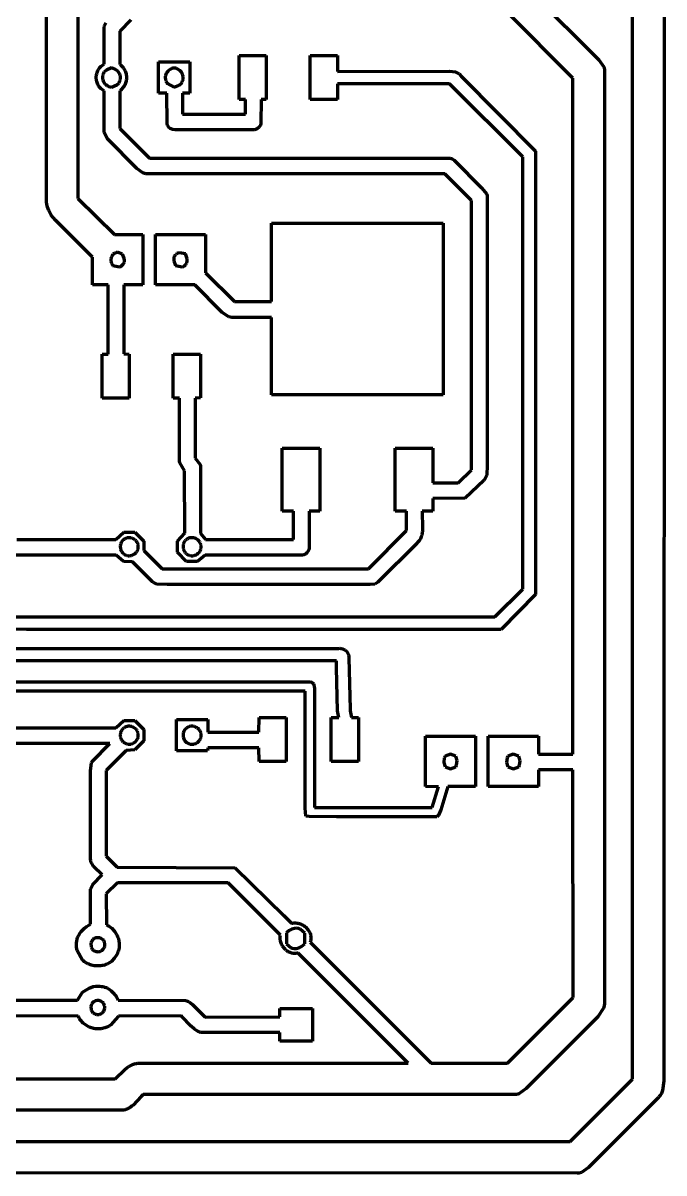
# Model space of a CAD drawing. Header units: millimetres. Extents: x 0.4 to 15.5, y 0.2 to 12.3.
# Drawn here: x 11.24 to 15.49, y 0.25 to 7.88 of the extents above; entities that cross this region are included whole.
import ezdxf

# ---------------------------------------------------------------- set-up
doc = ezdxf.new("R2010")
doc.units = ezdxf.units.MM
doc.layers.add('color#000000ff', color=7, linetype='CONTINUOUS', lineweight=100)

msp = doc.modelspace()

# ---------------------------------------------------------------- linework, layer by layer
at = {"layer": 'color#000000ff'}
for p, q in [((15.4932, 11.2084), (15.493, 0.8617)), ((15.2846, 0.8713), (15.2847, 11.1042)), ((11.396, 6.693), (11.3958, 9.4729)), ((11.6038, 9.4717), (11.6036, 6.7126)), ((14.568, 8.1227), (15.0604, 7.6305)), ((14.8889, 7.5103), (14.4484, 7.9512)), ((11.7794, 7.8542), (11.7807, 7.8589)), ((11.7807, 7.8589), (11.784, 7.8678)), ((11.784, 7.8678), (11.7883, 7.8763)), ((11.9545, 7.8957), (11.8817, 7.8223)), ((11.7775, 7.6024), (11.7777, 7.8342)), ((11.7776, 7.8394), (11.7779, 7.8445)), ((11.7777, 7.8342), (11.7776, 7.8394)), ((11.7779, 7.8445), (11.7785, 7.8494)), ((11.7785, 7.8494), (11.7794, 7.8542)), ((11.8817, 7.8223), (11.8819, 7.6014)), ((12.6736, 7.6597), (12.8541, 7.6597)), ((12.6737, 7.3681), (12.6736, 7.6597)), ((12.8541, 7.6597), (12.8541, 7.368)), ((13.1459, 7.6597), (13.3264, 7.6597)), ((13.1459, 7.3681), (13.1459, 7.6597)), ((13.3264, 7.6597), (13.3271, 7.5548)), ((15.0604, 7.6305), (15.0933, 7.5851)), ((11.7309, 7.5464), (11.7334, 7.5533)), ((11.7334, 7.5533), (11.7363, 7.56)), ((11.7363, 7.56), (11.7397, 7.5665)), ((11.7397, 7.5665), (11.7437, 7.5727)), ((11.7437, 7.5727), (11.7481, 7.5786)), ((11.7481, 7.5786), (11.753, 7.5842)), ((11.753, 7.5842), (11.7584, 7.5894)), ((11.7584, 7.5894), (11.7642, 7.5942)), ((11.7642, 7.5942), (11.7706, 7.5985)), ((11.7706, 7.5985), (11.7775, 7.6024)), ((11.7787, 7.5518), (11.7735, 7.5435)), ((11.794, 7.5638), (11.7787, 7.5518)), ((11.8266, 7.5773), (11.794, 7.5638)), ((11.8384, 7.5743), (11.8266, 7.5773)), ((11.8496, 7.5696), (11.8384, 7.5743)), ((11.8598, 7.5632), (11.8496, 7.5696)), ((11.8687, 7.5554), (11.8598, 7.5632)), ((11.8739, 7.5495), (11.8687, 7.5554)), ((11.8819, 7.6014), (11.8879, 7.5969)), ((11.8879, 7.5969), (11.8934, 7.5921)), ((11.8934, 7.5921), (11.8985, 7.587)), ((11.8985, 7.587), (11.9032, 7.5816)), ((11.9032, 7.5816), (11.9074, 7.5759)), ((11.9074, 7.5759), (11.9112, 7.57)), ((11.9112, 7.57), (11.9146, 7.5639)), ((11.9146, 7.5639), (11.9176, 7.5575)), ((11.9176, 7.5575), (11.9201, 7.5511)), ((11.9201, 7.5511), (11.9222, 7.5445)), ((12.1389, 7.4097), (12.1389, 7.618)), ((12.1389, 7.618), (12.3472, 7.618)), ((12.1995, 7.5547), (12.1945, 7.5485)), ((12.2052, 7.5603), (12.1995, 7.5547)), ((12.2116, 7.5653), (12.2052, 7.5603)), ((12.2186, 7.5696), (12.2116, 7.5653)), ((12.226, 7.573), (12.2186, 7.5696)), ((12.2339, 7.5756), (12.226, 7.573)), ((12.2422, 7.5772), (12.2339, 7.5756)), ((12.2504, 7.5757), (12.2422, 7.5772)), ((12.2584, 7.5733), (12.2504, 7.5757)), ((12.266, 7.57), (12.2584, 7.5733)), ((12.273, 7.5659), (12.266, 7.57)), ((12.2796, 7.5611), (12.273, 7.5659)), ((12.2855, 7.5556), (12.2796, 7.5611)), ((12.2907, 7.5496), (12.2855, 7.5556)), ((12.2951, 7.5429), (12.2907, 7.5496)), ((12.3472, 7.618), (12.3471, 7.4097)), ((13.3271, 7.5548), (14.0706, 7.5554)), ((14.0706, 7.5554), (14.1064, 7.5511)), ((14.1064, 7.5511), (14.1328, 7.5377)), ((15.0933, 7.5851), (15.0974, 7.568)), ((15.0974, 7.568), (15.0973, 7.5558)), ((15.0973, 7.5558), (15.0974, 1.3738)), ((11.726, 7.5176), (11.7265, 7.5249)), ((11.726, 7.5102), (11.726, 7.5176)), ((11.7265, 7.5029), (11.726, 7.5102)), ((11.7265, 7.5249), (11.7275, 7.5322)), ((11.7275, 7.4956), (11.7265, 7.5029)), ((11.7275, 7.5322), (11.729, 7.5394)), ((11.729, 7.4884), (11.7275, 7.4956)), ((11.729, 7.5394), (11.7309, 7.5464)), ((11.7309, 7.4814), (11.729, 7.4884)), ((11.7334, 7.4745), (11.7309, 7.4814)), ((11.7363, 7.4678), (11.7334, 7.4745)), ((11.7673, 7.5235), (11.7664, 7.5154)), ((11.7664, 7.5154), (11.7668, 7.5075)), ((11.7668, 7.5075), (11.7682, 7.4997)), ((11.7682, 7.5276), (11.7673, 7.5235)), ((11.7694, 7.5317), (11.7682, 7.5276)), ((11.7682, 7.4997), (11.7707, 7.4923)), ((11.7709, 7.5358), (11.7694, 7.5317)), ((11.7707, 7.4923), (11.7741, 7.4853)), ((11.7735, 7.5435), (11.7709, 7.5358)), ((11.7741, 7.4853), (11.7783, 7.4786)), ((11.7783, 7.4786), (11.7834, 7.4725)), ((11.8613, 7.4657), (11.8746, 7.4768)), ((11.8782, 7.5431), (11.8739, 7.5495)), ((11.8746, 7.4768), (11.8798, 7.4854)), ((11.8818, 7.5362), (11.8782, 7.5431)), ((11.8798, 7.4854), (11.8822, 7.4932)), ((11.8844, 7.529), (11.8818, 7.5362)), ((11.8822, 7.4932), (11.8837, 7.4974)), ((11.8837, 7.4974), (11.8849, 7.5015)), ((11.8859, 7.5215), (11.8844, 7.529)), ((11.8849, 7.5015), (11.8857, 7.5056)), ((11.8857, 7.5056), (11.8862, 7.5097)), ((11.8864, 7.5137), (11.8859, 7.5215)), ((11.8862, 7.5097), (11.8864, 7.5137)), ((11.9199, 7.4763), (11.9173, 7.4698)), ((11.922, 7.4829), (11.9199, 7.4763)), ((11.9237, 7.4896), (11.922, 7.4829)), ((11.9222, 7.5445), (11.9239, 7.5377)), ((11.925, 7.4964), (11.9237, 7.4896)), ((11.9239, 7.5377), (11.9251, 7.5309)), ((11.9259, 7.5033), (11.925, 7.4964)), ((11.9251, 7.5309), (11.926, 7.524)), ((11.9264, 7.5102), (11.9259, 7.5033)), ((11.926, 7.524), (11.9264, 7.5171)), ((11.9264, 7.5171), (11.9264, 7.5102)), ((12.1833, 7.5193), (12.1831, 7.5113)), ((12.1831, 7.5113), (12.1841, 7.5031)), ((12.1846, 7.5271), (12.1833, 7.5193)), ((12.1841, 7.5031), (12.1851, 7.499)), ((12.187, 7.5346), (12.1846, 7.5271)), ((12.1851, 7.499), (12.1864, 7.4949)), ((12.1864, 7.4949), (12.188, 7.4908)), ((12.1903, 7.5418), (12.187, 7.5346)), ((12.188, 7.4908), (12.1887, 7.4882)), ((12.1887, 7.4882), (12.1917, 7.4811)), ((12.1945, 7.5485), (12.1903, 7.5418)), ((12.1917, 7.4811), (12.1975, 7.4735)), ((12.1975, 7.4735), (12.2434, 7.4504)), ((12.2755, 7.4643), (12.2907, 7.4761)), ((12.2907, 7.4761), (12.296, 7.4844)), ((12.2986, 7.5359), (12.2951, 7.5429)), ((12.296, 7.4844), (12.2985, 7.492)), ((12.2985, 7.492), (12.3001, 7.4961)), ((12.3011, 7.5284), (12.2986, 7.5359)), ((12.3001, 7.4961), (12.3013, 7.5003)), ((12.3026, 7.5207), (12.3011, 7.5284)), ((12.3013, 7.5003), (12.3022, 7.5044)), ((12.3022, 7.5044), (12.3027, 7.5086)), ((12.303, 7.5126), (12.3026, 7.5207)), ((12.3027, 7.5086), (12.303, 7.5126)), ((14.1328, 7.5377), (14.1481, 7.5227)), ((14.1481, 7.5227), (14.6394, 7.0258)), ((14.8889, 3.0278), (14.8889, 7.5103)), ((11.7397, 7.4613), (11.7363, 7.4678)), ((11.7437, 7.4551), (11.7397, 7.4613)), ((11.7481, 7.4492), (11.7437, 7.4551)), ((11.753, 7.4436), (11.7481, 7.4492)), ((11.7584, 7.4384), (11.753, 7.4436)), ((11.7642, 7.4336), (11.7584, 7.4384)), ((11.7706, 7.4293), (11.7642, 7.4336)), ((11.7775, 7.4254), (11.7706, 7.4293)), ((11.778, 7.1519), (11.7775, 7.4254)), ((11.7834, 7.4725), (11.7892, 7.467)), ((11.7892, 7.467), (11.7956, 7.4621)), ((11.7956, 7.4621), (11.8026, 7.458)), ((11.8026, 7.458), (11.8101, 7.4546)), ((11.8101, 7.4546), (11.8179, 7.452)), ((11.8179, 7.452), (11.8261, 7.4505)), ((11.8261, 7.4505), (11.8613, 7.4657)), ((11.8876, 7.4304), (11.8816, 7.426)), ((11.8816, 7.426), (11.8821, 7.1768)), ((11.8931, 7.4352), (11.8876, 7.4304)), ((11.8982, 7.4404), (11.8931, 7.4352)), ((11.9028, 7.4458), (11.8982, 7.4404)), ((11.9071, 7.4514), (11.9028, 7.4458)), ((11.9109, 7.4573), (11.9071, 7.4514)), ((11.9143, 7.4635), (11.9109, 7.4573)), ((11.9173, 7.4698), (11.9143, 7.4635)), ((12.1943, 7.4099), (12.1389, 7.4097)), ((12.1956, 7.21), (12.1943, 7.4099)), ((12.2434, 7.4504), (12.2755, 7.4643)), ((12.3471, 7.4097), (12.2986, 7.4097)), ((12.2986, 7.4097), (12.2986, 7.2709)), ((14.0702, 7.4713), (13.3263, 7.4721)), ((13.3263, 7.4721), (13.3264, 7.3681)), ((14.5559, 6.9892), (14.0702, 7.4713)), ((12.7153, 7.368), (12.6737, 7.3681)), ((12.7153, 7.2709), (12.7153, 7.368)), ((12.8196, 7.3683), (12.8183, 7.2097)), ((12.8541, 7.368), (12.8196, 7.3683)), ((13.3264, 7.3681), (13.1459, 7.3681)), ((12.2986, 7.2709), (12.7153, 7.2709)), ((11.8821, 7.1768), (12.0795, 6.9793)), ((12.1959, 7.2073), (12.1956, 7.21)), ((12.1989, 7.1971), (12.1959, 7.2073)), ((12.2055, 7.186), (12.1989, 7.1971)), ((12.2171, 7.1757), (12.2055, 7.186)), ((12.2338, 7.1684), (12.2171, 7.1757)), ((12.2497, 7.1668), (12.2338, 7.1684)), ((12.7927, 7.1733), (12.7758, 7.1675)), ((12.8066, 7.1843), (12.7927, 7.1733)), ((12.8149, 7.1971), (12.8066, 7.1843)), ((12.8183, 7.2097), (12.8149, 7.1971)), ((11.7779, 7.1501), (11.778, 7.1519)), ((11.7996, 7.1067), (11.7779, 7.1501)), ((11.9949, 6.9114), (11.7996, 7.1067)), ((12.7655, 7.1669), (12.2497, 7.1668)), ((12.7758, 7.1675), (12.7655, 7.1669)), ((14.6394, 7.0258), (14.6394, 4.0853)), ((12.0795, 6.9793), (14.0136, 6.9793)), ((14.0136, 6.9793), (14.0745, 6.9783)), ((14.0745, 6.9783), (14.0864, 6.9745)), ((14.0864, 6.9745), (14.0947, 6.9698)), ((14.0947, 6.9698), (14.0998, 6.9655)), ((14.0998, 6.9655), (14.1022, 6.963)), ((14.1022, 6.963), (14.2827, 6.7835)), ((14.5558, 4.1218), (14.5559, 6.9892)), ((12.0346, 6.8811), (11.9949, 6.9114)), ((12.054, 6.8752), (12.0346, 6.8811)), ((12.0691, 6.8749), (12.054, 6.8752)), ((14.0381, 6.875), (12.0691, 6.8749)), ((14.2151, 6.6984), (14.0381, 6.875)), ((11.6036, 6.7126), (11.8458, 6.4731)), ((14.2827, 6.7835), (14.3168, 6.7414)), ((14.3168, 6.7414), (14.3193, 6.7292)), ((14.3193, 6.7292), (14.3192, 6.7239)), ((14.3192, 6.7239), (14.3197, 4.9445)), ((11.3961, 6.688), (11.396, 6.693)), ((11.3974, 6.6734), (11.3961, 6.688)), ((11.4015, 6.6543), (11.3974, 6.6734)), ((11.41, 6.6314), (11.4015, 6.6543)), ((14.2151, 4.9128), (14.2151, 6.6984)), ((11.4271, 6.6015), (11.41, 6.6314)), ((11.4557, 6.5679), (11.4271, 6.6015)), ((11.7014, 6.3228), (11.4557, 6.5679)), ((12.8889, 6.5486), (14.0278, 6.5486)), ((12.8889, 6.0278), (12.8889, 6.5486)), ((14.0278, 6.5486), (14.0278, 5.4098)), ((11.8458, 6.4731), (12.0347, 6.4722)), ((12.0347, 6.4722), (12.0347, 6.1389)), ((12.1181, 6.1389), (12.1181, 6.4722)), ((12.1181, 6.4722), (12.4514, 6.4721)), ((12.4514, 6.4721), (12.4513, 6.219)), ((11.8308, 6.3331), (11.8273, 6.3265)), ((11.8353, 6.339), (11.8308, 6.3331)), ((11.8379, 6.3417), (11.8353, 6.339)), ((11.8407, 6.3442), (11.8379, 6.3417)), ((11.8438, 6.3465), (11.8407, 6.3442)), ((11.8471, 6.3486), (11.8438, 6.3465)), ((11.8507, 6.3505), (11.8471, 6.3486)), ((11.8546, 6.352), (11.8507, 6.3505)), ((11.8586, 6.3533), (11.8546, 6.352)), ((11.8629, 6.3543), (11.8586, 6.3533)), ((11.8675, 6.355), (11.8629, 6.3543)), ((11.9007, 6.3429), (11.8675, 6.355)), ((11.9118, 6.3172), (11.9007, 6.3429)), ((12.2449, 6.331), (12.2414, 6.3236)), ((12.2482, 6.3355), (12.2449, 6.331)), ((12.2524, 6.3397), (12.2482, 6.3355)), ((12.2548, 6.3416), (12.2524, 6.3397)), ((12.2604, 6.3467), (12.2548, 6.3416)), ((12.2665, 6.3499), (12.2604, 6.3467)), ((12.2772, 6.3521), (12.2665, 6.3499)), ((12.3176, 6.3439), (12.2772, 6.3521)), ((12.3294, 6.3121), (12.3176, 6.3439)), ((11.7012, 6.1393), (11.7014, 6.3228)), ((11.8233, 6.3121), (11.8228, 6.3044)), ((11.8228, 6.3044), (11.8233, 6.2967)), ((11.8248, 6.3195), (11.8233, 6.3121)), ((11.8233, 6.2967), (11.8247, 6.2889)), ((11.8247, 6.2889), (11.8272, 6.2813)), ((11.8273, 6.3265), (11.8248, 6.3195)), ((11.8272, 6.2813), (11.8306, 6.2739)), ((11.8306, 6.2739), (11.835, 6.2669)), ((11.835, 6.2669), (11.8798, 6.2594)), ((11.8798, 6.2594), (11.8882, 6.262)), ((11.8882, 6.262), (11.8941, 6.2658)), ((11.8941, 6.2658), (11.8978, 6.2694)), ((11.8978, 6.2694), (11.9002, 6.2713)), ((11.9002, 6.2713), (11.9043, 6.2754)), ((11.9043, 6.2754), (11.9089, 6.2823)), ((11.9089, 6.2823), (11.9119, 6.2898)), ((11.9136, 6.3005), (11.9118, 6.3172)), ((11.9119, 6.2898), (11.9136, 6.3005)), ((12.2414, 6.3236), (12.2393, 6.3129)), ((12.2393, 6.3129), (12.2399, 6.2988)), ((12.2399, 6.2988), (12.2518, 6.2668)), ((12.2518, 6.2668), (12.2965, 6.2594)), ((12.2965, 6.2594), (12.305, 6.262)), ((12.305, 6.262), (12.3109, 6.2659)), ((12.3109, 6.2659), (12.3146, 6.2695)), ((12.3146, 6.2695), (12.3191, 6.2734)), ((12.3191, 6.2734), (12.3229, 6.2778)), ((12.3229, 6.2778), (12.3269, 6.285)), ((12.3269, 6.285), (12.3297, 6.2954)), ((12.3297, 6.2954), (12.3294, 6.3121)), ((12.4513, 6.219), (12.6425, 6.0278)), ((11.8056, 6.1388), (11.7012, 6.1393)), ((11.8056, 5.6806), (11.8056, 6.1388)), ((12.0347, 6.1389), (11.9096, 6.1388)), ((11.9096, 6.1388), (11.9096, 5.6809)), ((12.3788, 6.1389), (12.1181, 6.1389)), ((12.5575, 5.9597), (12.3788, 6.1389)), ((12.6425, 6.0278), (12.8889, 6.0278)), ((12.5613, 5.9559), (12.5575, 5.9597)), ((12.6062, 5.9264), (12.5613, 5.9559)), ((12.6251, 5.9239), (12.6062, 5.9264)), ((12.8887, 5.9237), (12.6251, 5.9239)), ((12.8889, 5.4098), (12.8887, 5.9237)), ((11.7639, 5.6805), (11.8056, 5.6806)), ((11.7639, 5.3889), (11.7639, 5.6805)), ((11.9096, 5.6809), (11.9444, 5.6804)), ((11.9444, 5.6804), (11.9444, 5.3889)), ((12.2361, 5.6805), (12.4167, 5.6805)), ((12.2361, 5.3889), (12.2361, 5.6805)), ((12.4167, 5.6805), (12.4167, 5.3891)), ((11.9444, 5.3889), (11.7639, 5.3889)), ((12.2778, 5.3888), (12.2361, 5.3889)), ((12.2781, 4.971), (12.2778, 5.3888)), ((12.4167, 5.3891), (12.3818, 5.3886)), ((12.3818, 5.3886), (12.3818, 4.9911)), ((14.0278, 5.4098), (12.8889, 5.4098)), ((12.9583, 5.0555), (13.2083, 5.0556)), ((12.9583, 4.6389), (12.9583, 5.0555)), ((13.2083, 5.0556), (13.2083, 4.6389)), ((13.7083, 5.0555), (13.9583, 5.0556)), ((13.7083, 4.6389), (13.7083, 5.0555)), ((13.9583, 5.0556), (13.9584, 4.8264)), ((12.2793, 4.958), (12.2781, 4.971)), ((12.3117, 4.9054), (12.2793, 4.958)), ((12.3818, 4.9911), (12.4142, 4.9491)), ((12.3129, 4.4926), (12.3117, 4.9054)), ((12.4142, 4.9491), (12.4165, 4.9372)), ((12.4165, 4.9372), (12.4164, 4.932)), ((12.4164, 4.932), (12.417, 4.4906)), ((14.128, 4.8262), (14.2151, 4.9128)), ((14.3197, 4.9445), (14.3165, 4.8778)), ((13.9584, 4.8264), (14.128, 4.8262)), ((14.2965, 4.8428), (14.1745, 4.7255)), ((14.302, 4.8484), (14.2965, 4.8428)), ((14.3066, 4.8544), (14.302, 4.8484)), ((14.3119, 4.8641), (14.3066, 4.8544)), ((14.3165, 4.8778), (14.3119, 4.8641)), ((14.1745, 4.7255), (13.9583, 4.7222)), ((13.9583, 4.7222), (13.9583, 4.6389)), ((13.0347, 4.6389), (12.9583, 4.6389)), ((13.0348, 4.4514), (13.0347, 4.6389)), ((13.1389, 4.6389), (13.1387, 4.4019)), ((13.2083, 4.6389), (13.1389, 4.6389)), ((13.7848, 4.6389), (13.7083, 4.6389)), ((13.785, 4.5112), (13.7848, 4.6389)), ((13.8881, 4.6315), (13.8873, 4.6163)), ((13.8873, 4.6163), (13.8904, 4.5451)), ((13.8889, 4.6389), (13.8881, 4.6315)), ((13.9583, 4.6389), (13.8889, 4.6389)), ((11.8547, 4.451), (11.9076, 4.5001)), ((11.9076, 4.5001), (11.9814, 4.5002)), ((11.9814, 4.5002), (12.0419, 4.4397)), ((13.5315, 4.2571), (13.785, 4.5112)), ((13.8901, 4.5059), (13.8893, 4.4983)), ((13.8908, 4.5214), (13.8901, 4.5059)), ((13.8904, 4.5451), (13.8908, 4.5214)), ((11.1987, 4.4509), (11.8547, 4.451)), ((11.8882, 4.4236), (11.8862, 4.4163)), ((11.8912, 4.4306), (11.8882, 4.4236)), ((11.895, 4.4371), (11.8912, 4.4306)), ((11.8997, 4.4431), (11.895, 4.4371)), ((11.9053, 4.4484), (11.8997, 4.4431)), ((11.9084, 4.4507), (11.9053, 4.4484)), ((11.9123, 4.4536), (11.9084, 4.4507)), ((11.9163, 4.4561), (11.9123, 4.4536)), ((11.9204, 4.4582), (11.9163, 4.4561)), ((11.9247, 4.4598), (11.9204, 4.4582)), ((11.9291, 4.4611), (11.9247, 4.4598)), ((11.9335, 4.462), (11.9291, 4.4611)), ((11.938, 4.4626), (11.9335, 4.462)), ((11.9426, 4.4627), (11.938, 4.4626)), ((11.9471, 4.4626), (11.9426, 4.4627)), ((11.9516, 4.4621), (11.9471, 4.4626)), ((11.9561, 4.4613), (11.9516, 4.4621)), ((11.9605, 4.4601), (11.9561, 4.4613)), ((11.9648, 4.4587), (11.9605, 4.4601)), ((11.969, 4.4569), (11.9648, 4.4587)), ((11.9731, 4.4549), (11.969, 4.4569)), ((11.977, 4.4526), (11.9731, 4.4549)), ((11.9808, 4.4501), (11.977, 4.4526)), ((11.9844, 4.4472), (11.9808, 4.4501)), ((11.9877, 4.4442), (11.9844, 4.4472)), ((11.9908, 4.4409), (11.9877, 4.4442)), ((11.9937, 4.4374), (11.9908, 4.4409)), ((11.9962, 4.4337), (11.9937, 4.4374)), ((11.9985, 4.4298), (11.9962, 4.4337)), ((12.0004, 4.4257), (11.9985, 4.4298)), ((12.002, 4.4214), (12.0004, 4.4257)), ((12.0419, 4.4397), (12.0424, 4.3784)), ((12.2637, 4.3658), (12.2639, 4.4398)), ((12.2639, 4.4398), (12.3129, 4.4926)), ((12.3051, 4.4248), (12.3038, 4.4204)), ((12.3068, 4.429), (12.3051, 4.4248)), ((12.3089, 4.4331), (12.3068, 4.429)), ((12.3113, 4.4371), (12.3089, 4.4331)), ((12.3141, 4.4408), (12.3113, 4.4371)), ((12.3172, 4.4442), (12.3141, 4.4408)), ((12.3208, 4.4475), (12.3172, 4.4442)), ((12.3247, 4.4504), (12.3208, 4.4475)), ((12.328, 4.453), (12.3247, 4.4504)), ((12.3315, 4.4552), (12.328, 4.453)), ((12.3351, 4.4571), (12.3315, 4.4552)), ((12.3388, 4.4588), (12.3351, 4.4571)), ((12.3466, 4.4612), (12.3388, 4.4588)), ((12.3546, 4.4624), (12.3466, 4.4612)), ((12.3628, 4.4625), (12.3546, 4.4624)), ((12.3709, 4.4616), (12.3628, 4.4625)), ((12.3789, 4.4597), (12.3709, 4.4616)), ((12.3865, 4.4568), (12.3789, 4.4597)), ((12.3937, 4.4529), (12.3865, 4.4568)), ((12.4004, 4.4482), (12.3937, 4.4529)), ((12.4062, 4.4427), (12.4004, 4.4482)), ((12.4112, 4.4363), (12.4062, 4.4427)), ((12.4133, 4.4328), (12.4112, 4.4363)), ((12.4152, 4.4292), (12.4133, 4.4328)), ((12.4168, 4.4254), (12.4152, 4.4292)), ((12.418, 4.4214), (12.4168, 4.4254)), ((12.417, 4.4906), (12.4508, 4.451)), ((12.4508, 4.451), (13.0348, 4.4514)), ((13.8521, 4.4251), (13.5931, 4.1667)), ((13.8583, 4.4307), (13.8521, 4.4251)), ((13.8639, 4.4366), (13.8583, 4.4307)), ((13.8688, 4.4427), (13.8639, 4.4366)), ((13.8731, 4.449), (13.8688, 4.4427)), ((13.8768, 4.4556), (13.8731, 4.449)), ((13.88, 4.4623), (13.8768, 4.4556)), ((13.8827, 4.4692), (13.88, 4.4623)), ((13.885, 4.4763), (13.8827, 4.4692)), ((13.8868, 4.4835), (13.885, 4.4763)), ((13.8882, 4.4908), (13.8868, 4.4835)), ((13.8893, 4.4983), (13.8882, 4.4908)), ((11.8568, 4.3469), (11.1935, 4.347)), ((11.9074, 4.3054), (11.8568, 4.3469)), ((11.8851, 4.4088), (11.8848, 4.4012)), ((11.8848, 4.4012), (11.8854, 4.3936)), ((11.8862, 4.4163), (11.8851, 4.4088)), ((11.8854, 4.3936), (11.887, 4.3861)), ((11.887, 4.3861), (11.8894, 4.3789)), ((11.8894, 4.3789), (11.8927, 4.3721)), ((11.8927, 4.3721), (11.8969, 4.3658)), ((11.8969, 4.3658), (11.902, 4.3601)), ((11.902, 4.3601), (11.908, 4.3552)), ((11.908, 4.3552), (11.9118, 4.3522)), ((11.9118, 4.3522), (11.9159, 4.3497)), ((11.9159, 4.3497), (11.92, 4.3476)), ((11.92, 4.3476), (11.9243, 4.3459)), ((11.9601, 4.3454), (11.9644, 4.3468)), ((11.9644, 4.3468), (11.9686, 4.3485)), ((11.9686, 4.3485), (11.9727, 4.3505)), ((11.9727, 4.3505), (11.9767, 4.3528)), ((11.9767, 4.3528), (11.9805, 4.3553)), ((11.9805, 4.3553), (11.9841, 4.3581)), ((11.9841, 4.3581), (11.9875, 4.3612)), ((11.9875, 4.3612), (11.9906, 4.3644)), ((11.9906, 4.3644), (11.9935, 4.3679)), ((11.9935, 4.3679), (11.9961, 4.3716)), ((11.9961, 4.3716), (11.9984, 4.3755)), ((11.9984, 4.3755), (12.0003, 4.3796)), ((12.0003, 4.3796), (12.0019, 4.3839)), ((12.0019, 4.3839), (12.0032, 4.3884)), ((12.0032, 4.4169), (12.002, 4.4214)), ((12.004, 4.4123), (12.0032, 4.4169)), ((12.0032, 4.3884), (12.004, 4.393)), ((12.0044, 4.4075), (12.004, 4.4123)), ((12.004, 4.393), (12.0044, 4.3977)), ((12.0044, 4.4026), (12.0044, 4.4075)), ((12.0044, 4.3977), (12.0044, 4.4026)), ((12.0424, 4.3784), (12.1628, 4.2571)), ((12.3241, 4.3054), (12.2637, 4.3658)), ((12.302, 4.4114), (12.3017, 4.4068)), ((12.3017, 4.4068), (12.3017, 4.4021)), ((12.3017, 4.4021), (12.302, 4.3975)), ((12.3027, 4.4159), (12.302, 4.4114)), ((12.302, 4.3975), (12.3026, 4.3929)), ((12.3026, 4.3929), (12.3035, 4.3884)), ((12.3038, 4.4204), (12.3027, 4.4159)), ((12.3035, 4.3884), (12.3048, 4.3839)), ((12.3048, 4.3839), (12.3063, 4.3795)), ((12.3063, 4.3795), (12.3081, 4.3753)), ((12.3081, 4.3753), (12.3103, 4.3712)), ((12.3103, 4.3712), (12.3127, 4.3673)), ((12.3127, 4.3673), (12.3154, 4.3637)), ((12.3154, 4.3637), (12.3184, 4.3602)), ((12.3184, 4.3602), (12.3217, 4.357)), ((12.3217, 4.357), (12.3252, 4.3542)), ((12.3252, 4.3542), (12.329, 4.3516)), ((12.329, 4.3516), (12.3331, 4.3493)), ((12.3331, 4.3493), (12.3374, 4.3475)), ((12.3374, 4.3475), (12.342, 4.346)), ((12.3804, 4.3459), (12.3881, 4.3493)), ((12.3881, 4.3493), (12.3953, 4.3538)), ((12.3953, 4.3538), (12.4018, 4.3591)), ((12.4488, 4.3469), (12.3982, 4.3053)), ((12.4018, 4.3591), (12.4076, 4.3653)), ((12.4076, 4.3653), (12.4125, 4.3722)), ((12.4125, 4.3722), (12.4164, 4.3797)), ((12.4164, 4.3797), (12.4193, 4.3876)), ((12.4189, 4.4172), (12.418, 4.4214)), ((12.4201, 4.4129), (12.4189, 4.4172)), ((12.4193, 4.3876), (12.4203, 4.3917)), ((12.4208, 4.4086), (12.4201, 4.4129)), ((12.4203, 4.3917), (12.4209, 4.3958)), ((12.4212, 4.4043), (12.4208, 4.4086)), ((12.4209, 4.3958), (12.4212, 4.4)), ((12.4212, 4.4), (12.4212, 4.4043)), ((13.0847, 4.3474), (12.4488, 4.3469)), ((13.0939, 4.3477), (13.0847, 4.3474)), ((13.1027, 4.3497), (13.0939, 4.3477)), ((13.1134, 4.3545), (13.1027, 4.3497)), ((13.1227, 4.3617), (13.1134, 4.3545)), ((13.1302, 4.3706), (13.1227, 4.3617)), ((13.1356, 4.3811), (13.1302, 4.3706)), ((13.1384, 4.3927), (13.1356, 4.3811)), ((13.1387, 4.4019), (13.1384, 4.3927)), ((11.9659, 4.3023), (11.9074, 4.3054)), ((11.9243, 4.3459), (11.9286, 4.3446)), ((11.9286, 4.3446), (11.9331, 4.3437)), ((11.9331, 4.3437), (11.9376, 4.3431)), ((11.9376, 4.3431), (11.9421, 4.3429)), ((11.9421, 4.3429), (11.9466, 4.343)), ((11.9466, 4.343), (11.9512, 4.3435)), ((11.9512, 4.3435), (11.9556, 4.3443)), ((11.9556, 4.3443), (11.9601, 4.3454)), ((12.0996, 4.1701), (11.9659, 4.3023)), ((12.3982, 4.3053), (12.3241, 4.3054)), ((12.342, 4.346), (12.3468, 4.3449)), ((12.3468, 4.3449), (12.3511, 4.3438)), ((12.3511, 4.3438), (12.3554, 4.343)), ((12.3554, 4.343), (12.3597, 4.3427)), ((12.3597, 4.3427), (12.364, 4.3426)), ((12.364, 4.3426), (12.3682, 4.343)), ((12.3682, 4.343), (12.3723, 4.3436)), ((12.3723, 4.3436), (12.3764, 4.3446)), ((12.3764, 4.3446), (12.3804, 4.3459)), ((12.1628, 4.2571), (13.5315, 4.2571)), ((12.1052, 4.1656), (12.0996, 4.1701)), ((12.114, 4.1602), (12.1052, 4.1656)), ((12.1267, 4.1556), (12.114, 4.1602)), ((12.1955, 4.1526), (12.1267, 4.1556)), ((13.5426, 4.1526), (12.1955, 4.1526)), ((13.574, 4.1555), (13.5426, 4.1526)), ((13.5931, 4.1667), (13.574, 4.1555)), ((14.3708, 3.937), (14.5558, 4.1218)), ((14.6394, 4.0853), (14.4131, 3.8539)), ((11.0736, 3.937), (14.3708, 3.937)), ((11.2636, 3.8542), (11.0616, 3.8555)), ((14.4131, 3.8539), (11.2636, 3.8542)), ((10.8654, 3.7286), (13.3335, 3.7288)), ((13.3335, 3.7288), (13.3411, 3.7291)), ((13.3411, 3.7291), (13.3486, 3.7286)), ((13.3486, 3.7286), (13.3594, 3.7263)), ((13.3594, 3.7263), (13.3694, 3.7223)), ((13.3694, 3.7223), (13.3784, 3.7166)), ((13.3784, 3.7166), (13.3862, 3.7095)), ((13.3862, 3.7095), (13.3927, 3.7011)), ((13.3927, 3.7011), (13.3977, 3.6916)), ((13.3977, 3.6916), (13.4, 3.6847)), ((13.4, 3.6847), (13.4015, 3.6774)), ((13.4015, 3.6774), (13.4022, 3.6698)), ((13.4022, 3.6698), (13.4021, 3.6659)), ((13.4021, 3.6659), (13.4108, 3.3257)), ((13.3197, 3.6456), (10.8473, 3.646)), ((13.3191, 3.5997), (13.3197, 3.6456)), ((13.3274, 3.3136), (13.3191, 3.5997)), ((10.158, 3.506), (13.1366, 3.5069)), ((13.1111, 3.4444), (10.2213, 3.4443)), ((13.1111, 2.916), (13.1111, 3.4444)), ((13.1366, 3.5069), (13.1422, 3.5073)), ((13.1422, 3.5073), (13.1474, 3.5068)), ((13.1474, 3.5068), (13.1543, 3.5046)), ((13.1543, 3.5046), (13.1601, 3.5009)), ((13.1601, 3.5009), (13.1664, 3.4939)), ((13.1664, 3.4939), (13.1725, 3.4806)), ((13.1725, 3.4806), (13.1742, 3.4606)), ((13.1739, 3.4582), (13.1736, 2.6736)), ((13.1742, 3.4606), (13.1739, 3.4582)), ((13.3352, 3.2709), (13.3274, 3.3136)), ((13.4108, 3.3257), (13.4107, 3.3136)), ((13.4107, 3.3136), (13.4188, 3.2707)), ((11.8546, 3.201), (11.9076, 3.2501)), ((11.9076, 3.2501), (11.9814, 3.2501)), ((11.9114, 3.203), (11.9081, 3.2005)), ((11.9149, 3.2052), (11.9114, 3.203)), ((11.9185, 3.2072), (11.9149, 3.2052)), ((11.9222, 3.2088), (11.9185, 3.2072)), ((11.93, 3.2112), (11.9222, 3.2088)), ((11.938, 3.2124), (11.93, 3.2112)), ((11.9462, 3.2125), (11.938, 3.2124)), ((11.9543, 3.2116), (11.9462, 3.2125)), ((11.9622, 3.2097), (11.9543, 3.2116)), ((11.9699, 3.2068), (11.9622, 3.2097)), ((11.9771, 3.2029), (11.9699, 3.2068)), ((11.9837, 3.1982), (11.9771, 3.2029)), ((11.9814, 3.2501), (12.0418, 3.1898)), ((12.257, 3.0486), (12.257, 3.2569)), ((12.257, 3.2569), (12.4652, 3.2569)), ((12.329, 3.2037), (12.3251, 3.2008)), ((12.333, 3.2061), (12.329, 3.2037)), ((12.3372, 3.2082), (12.333, 3.2061)), ((12.3415, 3.2099), (12.3372, 3.2082)), ((12.3458, 3.2111), (12.3415, 3.2099)), ((12.3503, 3.2121), (12.3458, 3.2111)), ((12.3548, 3.2126), (12.3503, 3.2121)), ((12.3593, 3.2128), (12.3548, 3.2126)), ((12.3638, 3.2126), (12.3593, 3.2128)), ((12.3683, 3.2121), (12.3638, 3.2126)), ((12.3728, 3.2113), (12.3683, 3.2121)), ((12.3771, 3.2101), (12.3728, 3.2113)), ((12.3815, 3.2087), (12.3771, 3.2101)), ((12.3857, 3.2069), (12.3815, 3.2087)), ((12.3898, 3.2049), (12.3857, 3.2069)), ((12.3937, 3.2026), (12.3898, 3.2049)), ((12.4652, 3.2569), (12.4653, 3.1736)), ((12.8054, 3.1735), (12.8056, 3.2708)), ((12.8056, 3.2708), (12.9861, 3.2708)), ((12.9861, 3.2708), (12.9861, 2.9792)), ((13.2848, 3.2708), (13.3352, 3.2709)), ((13.2848, 2.9792), (13.2848, 3.2708)), ((13.4188, 3.2707), (13.4652, 3.2708)), ((13.4652, 3.2708), (13.4652, 2.9792)), ((9.9487, 3.2008), (11.8546, 3.201)), ((11.8854, 3.1614), (11.885, 3.1568)), ((11.885, 3.1568), (11.885, 3.1521)), ((11.885, 3.1521), (11.8853, 3.1475)), ((11.8853, 3.1475), (11.8859, 3.1429)), ((11.8861, 3.1659), (11.8854, 3.1614)), ((11.8859, 3.1429), (11.8869, 3.1383)), ((11.8871, 3.1704), (11.8861, 3.1659)), ((11.8869, 3.1383), (11.8881, 3.1338)), ((11.8885, 3.1748), (11.8871, 3.1704)), ((11.8881, 3.1338), (11.8897, 3.1295)), ((11.8902, 3.1791), (11.8885, 3.1748)), ((11.8897, 3.1295), (11.8915, 3.1252)), ((11.8922, 3.1832), (11.8902, 3.1791)), ((11.8947, 3.1871), (11.8922, 3.1832)), ((11.8975, 3.1908), (11.8947, 3.1871)), ((11.9006, 3.1943), (11.8975, 3.1908)), ((11.9041, 3.1975), (11.9006, 3.1943)), ((11.9081, 3.2005), (11.9041, 3.1975)), ((11.9895, 3.1927), (11.9837, 3.1982)), ((11.9945, 3.1863), (11.9895, 3.1927)), ((11.9967, 3.1829), (11.9945, 3.1863)), ((11.9959, 3.1223), (11.9998, 3.1297)), ((11.9985, 3.1792), (11.9967, 3.1829)), ((12.0001, 3.1754), (11.9985, 3.1792)), ((11.9998, 3.1297), (12.0026, 3.1376)), ((12.0013, 3.1714), (12.0001, 3.1754)), ((12.0022, 3.1673), (12.0013, 3.1714)), ((12.0034, 3.163), (12.0022, 3.1673)), ((12.0026, 3.1376), (12.0036, 3.1417)), ((12.0042, 3.1587), (12.0034, 3.163)), ((12.0036, 3.1417), (12.0043, 3.1459)), ((12.0045, 3.1544), (12.0042, 3.1587)), ((12.0043, 3.1459), (12.0046, 3.1501)), ((12.0046, 3.1501), (12.0045, 3.1544)), ((12.0418, 3.1898), (12.0419, 3.1158)), ((12.3017, 3.1586), (12.3015, 3.1509)), ((12.3015, 3.1509), (12.3022, 3.1432)), ((12.3028, 3.1661), (12.3017, 3.1586)), ((12.3022, 3.1432), (12.3038, 3.1358)), ((12.3049, 3.1735), (12.3028, 3.1661)), ((12.3038, 3.1358), (12.3062, 3.1285)), ((12.3078, 3.1805), (12.3049, 3.1735)), ((12.3062, 3.1285), (12.3096, 3.1217)), ((12.3116, 3.1871), (12.3078, 3.1805)), ((12.3164, 3.1931), (12.3116, 3.1871)), ((12.322, 3.1984), (12.3164, 3.1931)), ((12.3251, 3.2008), (12.322, 3.1984)), ((12.3974, 3.2001), (12.3937, 3.2026)), ((12.401, 3.1973), (12.3974, 3.2001)), ((12.4044, 3.1942), (12.401, 3.1973)), ((12.4075, 3.1909), (12.4044, 3.1942)), ((12.4103, 3.1874), (12.4075, 3.1909)), ((12.4129, 3.1837), (12.4103, 3.1874)), ((12.4151, 3.1798), (12.4129, 3.1837)), ((12.4171, 3.1757), (12.4151, 3.1798)), ((12.4151, 3.1257), (12.417, 3.1298)), ((12.417, 3.1298), (12.4186, 3.1341)), ((12.4187, 3.1714), (12.4171, 3.1757)), ((12.4186, 3.1341), (12.4198, 3.1385)), ((12.4199, 3.167), (12.4187, 3.1714)), ((12.4198, 3.1385), (12.4207, 3.1431)), ((12.4207, 3.1624), (12.4199, 3.167)), ((12.4211, 3.1576), (12.4207, 3.1624)), ((12.4207, 3.1431), (12.4211, 3.1479)), ((12.4211, 3.1527), (12.4211, 3.1576)), ((12.4211, 3.1479), (12.4211, 3.1527)), ((12.4653, 3.1736), (12.8054, 3.1735)), ((13.9097, 2.8128), (13.9098, 3.1458)), ((13.9098, 3.1458), (14.243, 3.1458)), ((14.243, 3.1458), (14.243, 2.8125)), ((14.3264, 2.8125), (14.3264, 3.1458)), ((14.3264, 3.1458), (14.6597, 3.1458)), ((14.6597, 3.1458), (14.6596, 3.0279)), ((11.8154, 3.0972), (9.9434, 3.097)), ((11.6984, 2.9788), (11.8154, 3.0972)), ((11.923, 3.0522), (11.7913, 2.9196)), ((11.8915, 3.1252), (11.8936, 3.1212)), ((11.8936, 3.1212), (11.8961, 3.1173)), ((11.8961, 3.1173), (11.8988, 3.1136)), ((11.8988, 3.1136), (11.9018, 3.1102)), ((11.9018, 3.1102), (11.9051, 3.107)), ((11.9051, 3.107), (11.9086, 3.1041)), ((11.9086, 3.1041), (11.9124, 3.1015)), ((11.9124, 3.1015), (11.9165, 3.0993)), ((11.9165, 3.0993), (11.9209, 3.0974)), ((11.9209, 3.0974), (11.9254, 3.096)), ((11.9814, 3.0554), (11.923, 3.0522)), ((11.9254, 3.096), (11.9303, 3.0949)), ((11.9303, 3.0949), (11.9346, 3.0938)), ((11.9346, 3.0938), (11.9389, 3.093)), ((11.9389, 3.093), (11.9432, 3.0927)), ((11.9432, 3.0927), (11.9474, 3.0927)), ((11.9474, 3.0927), (11.9516, 3.093)), ((11.9516, 3.093), (11.9558, 3.0937)), ((11.9558, 3.0937), (11.9599, 3.0947)), ((11.9599, 3.0947), (11.9639, 3.096)), ((11.9639, 3.096), (11.9716, 3.0994)), ((11.9716, 3.0994), (11.9787, 3.1038)), ((11.9787, 3.1038), (11.9852, 3.1092)), ((12.0419, 3.1158), (11.9814, 3.0554)), ((11.9852, 3.1092), (11.991, 3.1154)), ((11.991, 3.1154), (11.9959, 3.1223)), ((12.3096, 3.1217), (12.3139, 3.1154)), ((12.3139, 3.1154), (12.3191, 3.1097)), ((12.3191, 3.1097), (12.3252, 3.1047)), ((12.3252, 3.1047), (12.329, 3.1019)), ((12.329, 3.1019), (12.333, 3.0994)), ((12.333, 3.0994), (12.3372, 3.0974)), ((12.3372, 3.0974), (12.3415, 3.0957)), ((12.3415, 3.0957), (12.3458, 3.0945)), ((12.3458, 3.0945), (12.3503, 3.0936)), ((12.3503, 3.0936), (12.3548, 3.093)), ((12.3548, 3.093), (12.3593, 3.0929)), ((12.3593, 3.0929), (12.3638, 3.093)), ((12.3638, 3.093), (12.3683, 3.0936)), ((12.3683, 3.0936), (12.3727, 3.0944)), ((12.3727, 3.0944), (12.3771, 3.0955)), ((12.3771, 3.0955), (12.3857, 3.0987)), ((12.3857, 3.0987), (12.3937, 3.103)), ((12.3937, 3.103), (12.3974, 3.1055)), ((12.3974, 3.1055), (12.401, 3.1083)), ((12.401, 3.1083), (12.4043, 3.1114)), ((12.4043, 3.1114), (12.4074, 3.1146)), ((12.4074, 3.1146), (12.4103, 3.1181)), ((12.4103, 3.1181), (12.4128, 3.1218)), ((12.4128, 3.1218), (12.4151, 3.1257)), ((12.4662, 3.0695), (12.4639, 3.0484)), ((12.8055, 3.0694), (12.4662, 3.0695)), ((12.8056, 2.9792), (12.8055, 3.0694)), ((11.6932, 2.9713), (11.6984, 2.9788)), ((12.4639, 3.0484), (12.257, 3.0486)), ((12.9861, 2.9792), (12.8056, 2.9792)), ((13.4652, 2.9792), (13.2848, 2.9792)), ((14.0353, 3.0026), (14.0314, 2.973)), ((14.0407, 3.0144), (14.0353, 3.0026)), ((14.0769, 3.0276), (14.0407, 3.0144)), ((14.1121, 3.0144), (14.0769, 3.0276)), ((14.1212, 2.9854), (14.1121, 3.0144)), ((14.1165, 2.9534), (14.1212, 2.9854)), ((14.4519, 3.0025), (14.4481, 2.973)), ((14.4574, 3.0144), (14.4519, 3.0025)), ((14.4926, 3.0276), (14.4574, 3.0144)), ((14.5288, 3.0144), (14.4926, 3.0276)), ((14.538, 2.983), (14.5288, 3.0144)), ((14.5332, 2.9535), (14.538, 2.983)), ((14.6596, 3.0279), (14.8889, 3.0278)), ((11.6872, 2.916), (11.6932, 2.9713)), ((11.6878, 2.3328), (11.6872, 2.916)), ((11.7913, 2.9196), (11.7917, 2.3508)), ((13.1123, 2.6683), (13.1111, 2.916)), ((14.0314, 2.973), (14.0407, 2.944)), ((14.0407, 2.944), (14.0759, 2.9307)), ((14.0759, 2.9307), (14.1121, 2.9439)), ((14.1121, 2.9439), (14.1165, 2.9534)), ((14.4481, 2.973), (14.4574, 2.9439)), ((14.4574, 2.9439), (14.4938, 2.9307)), ((14.4938, 2.9307), (14.5288, 2.944)), ((14.5288, 2.944), (14.5332, 2.9535)), ((14.8882, 2.9241), (14.6597, 2.9236)), ((14.6597, 2.9236), (14.6597, 2.8125)), ((14.8893, 1.4139), (14.8882, 2.9241)), ((13.9962, 2.8116), (13.9097, 2.8128)), ((13.955, 2.6729), (13.9962, 2.8116)), ((14.0589, 2.8132), (14.0124, 2.6578)), ((14.243, 2.8125), (14.0589, 2.8132)), ((14.6597, 2.8125), (14.3264, 2.8125)), ((13.1736, 2.6736), (13.955, 2.6729)), ((13.1174, 2.617), (13.1123, 2.6683)), ((13.1382, 2.614), (13.1174, 2.617)), ((13.3202, 2.6111), (13.1382, 2.614)), ((13.9736, 2.6113), (13.3202, 2.6111)), ((13.9762, 2.6111), (13.9736, 2.6113)), ((13.9809, 2.6115), (13.9762, 2.6111)), ((13.9851, 2.6127), (13.9809, 2.6115)), ((13.9908, 2.6159), (13.9851, 2.6127)), ((13.997, 2.622), (13.9908, 2.6159)), ((14.0124, 2.6578), (13.997, 2.622)), ((11.6881, 2.328), (11.6878, 2.3328)), ((11.6887, 2.3232), (11.6881, 2.328)), ((11.6896, 2.3187), (11.6887, 2.3232)), ((11.6922, 2.3099), (11.6896, 2.3187)), ((11.6958, 2.3015), (11.6922, 2.3099)), ((11.7002, 2.2936), (11.6958, 2.3015)), ((11.7081, 2.2824), (11.7002, 2.2936)), ((11.7917, 2.3508), (11.8647, 2.2778)), ((11.7035, 2.1625), (11.7644, 2.2264)), ((11.7644, 2.2264), (11.7081, 2.2824)), ((11.8647, 2.2778), (12.6474, 2.2743)), ((12.6474, 2.2743), (12.9695, 1.9568)), ((11.6884, 2.1325), (11.693, 2.1444)), ((11.693, 2.1444), (11.7035, 2.1625)), ((11.8655, 2.1742), (11.7914, 2.1005)), ((12.6011, 2.1735), (11.8655, 2.1742)), ((12.9478, 1.8272), (12.6011, 2.1735)), ((11.6876, 1.8994), (11.6884, 2.1325)), ((11.7914, 2.1005), (11.7925, 1.8959)), ((12.9695, 1.9568), (13.0214, 1.9063)), ((13.0214, 1.9063), (13.0287, 1.9076)), ((13.0287, 1.9076), (13.036, 1.9083)), ((13.036, 1.9083), (13.0434, 1.9084)), ((13.0434, 1.9084), (13.0507, 1.9081)), ((13.0507, 1.9081), (13.0579, 1.9072)), ((13.0579, 1.9072), (13.065, 1.9058)), ((11.6067, 1.822), (11.6122, 1.8325)), ((11.6122, 1.8325), (11.6186, 1.8426)), ((11.6186, 1.8426), (11.6259, 1.8522)), ((11.6259, 1.8522), (11.6338, 1.8612)), ((11.6338, 1.8612), (11.647, 1.8737)), ((11.647, 1.8737), (11.6614, 1.8847)), ((11.6614, 1.8847), (11.6768, 1.8941)), ((11.6768, 1.8941), (11.6876, 1.8994)), ((11.7925, 1.8959), (11.8003, 1.8921)), ((11.8003, 1.8921), (11.8078, 1.8879)), ((11.8078, 1.8879), (11.8149, 1.8833)), ((11.8149, 1.8833), (11.8218, 1.8782)), ((11.8218, 1.8782), (11.8283, 1.8727)), ((11.8283, 1.8727), (11.8345, 1.8668)), ((11.8345, 1.8668), (11.8403, 1.8605)), ((11.8403, 1.8605), (11.8457, 1.8539)), ((11.8457, 1.8539), (11.8508, 1.8471)), ((11.8508, 1.8471), (11.8554, 1.8399)), ((11.8554, 1.8399), (11.8597, 1.8325)), ((11.8597, 1.8325), (11.8636, 1.8249)), ((13.0062, 1.8579), (12.9873, 1.8418)), ((12.9873, 1.8418), (12.9878, 1.77)), ((13.0245, 1.8673), (13.0062, 1.8579)), ((13.041, 1.8716), (13.0245, 1.8673)), ((13.0546, 1.8725), (13.041, 1.8716)), ((13.0685, 1.8708), (13.0546, 1.8725)), ((13.065, 1.9058), (13.0721, 1.904)), ((13.079, 1.8677), (13.0685, 1.8708)), ((13.0721, 1.904), (13.079, 1.9017)), ((13.079, 1.9017), (13.0857, 1.899)), ((13.1096, 1.8409), (13.079, 1.8677)), ((13.0857, 1.899), (13.0922, 1.8959)), ((13.0922, 1.8959), (13.0986, 1.8924)), ((13.0986, 1.8924), (13.1047, 1.8885)), ((13.1047, 1.8885), (13.1105, 1.8843)), ((13.1097, 1.769), (13.1096, 1.8409)), ((13.1105, 1.8843), (13.116, 1.8797)), ((13.116, 1.8797), (13.1212, 1.8748)), ((13.1212, 1.8748), (13.1261, 1.8695)), ((13.1261, 1.8695), (13.1306, 1.864)), ((13.1306, 1.864), (13.1347, 1.8582)), ((13.1347, 1.8582), (13.1383, 1.8521)), ((13.1383, 1.8521), (13.1416, 1.8458)), ((13.1416, 1.8458), (13.1443, 1.8393)), ((13.1443, 1.8393), (13.1466, 1.8326)), ((13.1466, 1.8326), (13.1483, 1.8257)), ((11.5943, 1.7698), (11.5945, 1.7759)), ((11.5944, 1.7636), (11.5943, 1.7698)), ((11.5946, 1.7481), (11.5944, 1.7636)), ((11.5945, 1.7759), (11.5959, 1.7879)), ((11.5959, 1.7879), (11.5984, 1.7996)), ((11.5984, 1.7996), (11.6021, 1.811)), ((11.6021, 1.811), (11.6067, 1.822)), ((11.6904, 1.7705), (11.6901, 1.7629)), ((11.6901, 1.7629), (11.6908, 1.7554)), ((11.6918, 1.7779), (11.6904, 1.7705)), ((11.6908, 1.7554), (11.6925, 1.7481)), ((11.6943, 1.785), (11.6918, 1.7779)), ((11.6978, 1.7915), (11.6943, 1.785)), ((11.6999, 1.7945), (11.6978, 1.7915)), ((11.7024, 1.7973), (11.6999, 1.7945)), ((11.7051, 1.7999), (11.7024, 1.7973)), ((11.708, 1.8022), (11.7051, 1.7999)), ((11.7113, 1.8043), (11.708, 1.8022)), ((11.7222, 1.8084), (11.7113, 1.8043)), ((11.7341, 1.8099), (11.7222, 1.8084)), ((11.7461, 1.8089), (11.7341, 1.8099)), ((11.7574, 1.8054), (11.7461, 1.8089)), ((11.765, 1.8011), (11.7574, 1.8054)), ((11.7715, 1.7955), (11.765, 1.8011)), ((11.775, 1.7909), (11.7715, 1.7955)), ((11.7778, 1.7857), (11.775, 1.7909)), ((11.7797, 1.7799), (11.7778, 1.7857)), ((11.7803, 1.7767), (11.7797, 1.7799)), ((11.7814, 1.7732), (11.7803, 1.7767)), ((11.7825, 1.7663), (11.7814, 1.7732)), ((11.7814, 1.7527), (11.7825, 1.7594)), ((11.7825, 1.7594), (11.7825, 1.7663)), ((11.8636, 1.8249), (11.867, 1.8171)), ((11.867, 1.8171), (11.87, 1.8091)), ((11.87, 1.8091), (11.8725, 1.8009)), ((11.8725, 1.8009), (11.8746, 1.7927)), ((11.8746, 1.7927), (11.8762, 1.7844)), ((11.8762, 1.7844), (11.8773, 1.776)), ((11.8773, 1.776), (11.8779, 1.7675)), ((11.878, 1.7591), (11.8777, 1.7506)), ((11.8779, 1.7675), (11.878, 1.7591)), ((12.946, 1.8068), (12.9461, 1.8136)), ((12.9464, 1.7999), (12.946, 1.8068)), ((12.9461, 1.8136), (12.9467, 1.8204)), ((12.9473, 1.7932), (12.9464, 1.7999)), ((12.9467, 1.8204), (12.9478, 1.8272)), ((12.9487, 1.7865), (12.9473, 1.7932)), ((12.9504, 1.7798), (12.9487, 1.7865)), ((12.9526, 1.7733), (12.9504, 1.7798)), ((12.9553, 1.767), (12.9526, 1.7733)), ((12.9583, 1.7608), (12.9553, 1.767)), ((12.9616, 1.7548), (12.9583, 1.7608)), ((12.9653, 1.7491), (12.9616, 1.7548)), ((12.9878, 1.77), (13.0181, 1.7434)), ((13.0878, 1.7513), (13.1097, 1.769)), ((13.1481, 1.7889), (13.1461, 1.7813)), ((13.1461, 1.7813), (13.9487, 0.9786)), ((13.1494, 1.7965), (13.1481, 1.7889)), ((13.1483, 1.8257), (13.1494, 1.8186)), ((13.1494, 1.8186), (13.15, 1.8114)), ((13.15, 1.804), (13.1494, 1.7965)), ((13.15, 1.8114), (13.15, 1.804)), ((11.5993, 1.7258), (11.5946, 1.7481)), ((11.6345, 1.6623), (11.5993, 1.7258)), ((11.6925, 1.7481), (11.6952, 1.7412)), ((11.6952, 1.7412), (11.699, 1.7349)), ((11.699, 1.7349), (11.7012, 1.732)), ((11.7012, 1.732), (11.7037, 1.7294)), ((11.7037, 1.7294), (11.7064, 1.727)), ((11.7064, 1.727), (11.7094, 1.7249)), ((11.7094, 1.7249), (11.7126, 1.7231)), ((11.7126, 1.7231), (11.7161, 1.7216)), ((11.7161, 1.7216), (11.7198, 1.7204)), ((11.7198, 1.7204), (11.7237, 1.7196)), ((11.7237, 1.7196), (11.7272, 1.7185)), ((11.7272, 1.7185), (11.7307, 1.7178)), ((11.7307, 1.7178), (11.7377, 1.7173)), ((11.7377, 1.7173), (11.7444, 1.718)), ((11.7444, 1.718), (11.7509, 1.7196)), ((11.7509, 1.7196), (11.7571, 1.7223)), ((11.7571, 1.7223), (11.7628, 1.7258)), ((11.7628, 1.7258), (11.768, 1.73)), ((11.768, 1.73), (11.7725, 1.7349)), ((11.7725, 1.7349), (11.7763, 1.7404)), ((11.7763, 1.7404), (11.7793, 1.7464)), ((11.7793, 1.7464), (11.7814, 1.7527)), ((11.8498, 1.6792), (11.8445, 1.672)), ((11.8545, 1.687), (11.8498, 1.6792)), ((11.8595, 1.6944), (11.8545, 1.687)), ((11.8638, 1.7019), (11.8595, 1.6944)), ((11.8675, 1.7097), (11.8638, 1.7019)), ((11.8707, 1.7176), (11.8675, 1.7097)), ((11.8733, 1.7257), (11.8707, 1.7176)), ((11.8753, 1.7339), (11.8733, 1.7257)), ((11.8767, 1.7423), (11.8753, 1.7339)), ((11.8777, 1.7506), (11.8767, 1.7423)), ((12.9694, 1.7435), (12.9653, 1.7491)), ((12.9738, 1.7383), (12.9694, 1.7435)), ((12.9784, 1.7333), (12.9738, 1.7383)), ((12.9834, 1.7286), (12.9784, 1.7333)), ((12.9886, 1.7243), (12.9834, 1.7286)), ((12.9941, 1.7204), (12.9886, 1.7243)), ((12.9998, 1.7168), (12.9941, 1.7204)), ((13.0057, 1.7137), (12.9998, 1.7168)), ((13.0117, 1.711), (13.0057, 1.7137)), ((13.018, 1.7088), (13.0117, 1.711)), ((13.0244, 1.707), (13.018, 1.7088)), ((13.0181, 1.7434), (13.0251, 1.7411)), ((13.031, 1.7058), (13.0244, 1.707)), ((13.0251, 1.7411), (13.0389, 1.7386)), ((13.0377, 1.7051), (13.031, 1.7058)), ((13.0445, 1.705), (13.0377, 1.7051)), ((13.0389, 1.7386), (13.0526, 1.7389)), ((13.0513, 1.7055), (13.0445, 1.705)), ((13.0583, 1.7066), (13.0513, 1.7055)), ((13.0526, 1.7389), (13.0691, 1.7425)), ((13.0653, 1.7083), (13.0583, 1.7066)), ((13.7946, 0.9787), (13.0653, 1.7083)), ((13.0691, 1.7425), (13.0878, 1.7513)), ((11.6411, 1.6564), (11.6345, 1.6623)), ((11.648, 1.651), (11.6411, 1.6564)), ((11.6552, 1.646), (11.648, 1.651)), ((11.6628, 1.6415), (11.6552, 1.646)), ((11.6706, 1.6375), (11.6628, 1.6415)), ((11.6786, 1.634), (11.6706, 1.6375)), ((11.6868, 1.631), (11.6786, 1.634)), ((11.6951, 1.6284), (11.6868, 1.631)), ((11.7036, 1.6263), (11.6951, 1.6284)), ((11.7122, 1.6246), (11.7036, 1.6263)), ((11.7209, 1.6235), (11.7122, 1.6246)), ((11.7296, 1.6228), (11.7209, 1.6235)), ((11.7383, 1.6227), (11.7296, 1.6228)), ((11.747, 1.623), (11.7383, 1.6227)), ((11.7557, 1.6238), (11.747, 1.623)), ((11.7642, 1.6251), (11.7557, 1.6238)), ((11.7727, 1.6268), (11.7642, 1.6251)), ((11.781, 1.6291), (11.7727, 1.6268)), ((11.7892, 1.6319), (11.781, 1.6291)), ((11.7971, 1.6351), (11.7892, 1.6319)), ((11.8048, 1.6389), (11.7971, 1.6351)), ((11.8123, 1.6432), (11.8048, 1.6389)), ((11.8194, 1.6479), (11.8123, 1.6432)), ((11.8263, 1.6532), (11.8194, 1.6479)), ((11.8327, 1.6589), (11.8263, 1.6532)), ((11.8388, 1.6652), (11.8327, 1.6589)), ((11.8445, 1.672), (11.8388, 1.6652)), ((11.6004, 1.3958), (11.6347, 1.449)), ((11.6347, 1.449), (11.6782, 1.476)), ((11.6782, 1.476), (11.7043, 1.4855)), ((11.7043, 1.4855), (11.7224, 1.4889)), ((11.7224, 1.4889), (11.7362, 1.4897)), ((11.7362, 1.4897), (11.7503, 1.4888)), ((11.7503, 1.4888), (11.7597, 1.4871)), ((11.7597, 1.4871), (11.7704, 1.4855)), ((11.7704, 1.4855), (11.7806, 1.483)), ((11.7806, 1.483), (11.7904, 1.4795)), ((11.7904, 1.4795), (11.7997, 1.4752)), ((11.7997, 1.4752), (11.8129, 1.4673)), ((11.8129, 1.4673), (11.8251, 1.4579)), ((11.8251, 1.4579), (11.8399, 1.4434)), ((11.1129, 1.3957), (11.6004, 1.3958)), ((11.6979, 1.375), (11.6944, 1.3685)), ((11.7, 1.378), (11.6979, 1.375)), ((11.7025, 1.3808), (11.7, 1.378)), ((11.7052, 1.3833), (11.7025, 1.3808)), ((11.7081, 1.3856), (11.7052, 1.3833)), ((11.7114, 1.3877), (11.7081, 1.3856)), ((11.7195, 1.391), (11.7114, 1.3877)), ((11.7313, 1.3931), (11.7195, 1.391)), ((11.7434, 1.3927), (11.7313, 1.3931)), ((11.755, 1.3897), (11.7434, 1.3927)), ((11.7629, 1.3858), (11.755, 1.3897)), ((11.7698, 1.3805), (11.7629, 1.3858)), ((11.7736, 1.3762), (11.7698, 1.3805)), ((11.7767, 1.3713), (11.7736, 1.3762)), ((11.8399, 1.4434), (11.8589, 1.4184)), ((11.8589, 1.4184), (11.8718, 1.3958)), ((11.8718, 1.3958), (12.3191, 1.3944)), ((12.3191, 1.3944), (12.3302, 1.3901)), ((12.3302, 1.3901), (12.3407, 1.3847)), ((12.3407, 1.3847), (12.3506, 1.3786)), ((12.3506, 1.3786), (12.3646, 1.368)), ((14.4542, 0.9787), (14.8893, 1.4139)), ((15.0974, 1.3738), (15.0964, 1.3594)), ((11.6905, 1.3542), (11.6901, 1.3466)), ((11.6901, 1.3466), (11.6907, 1.3391)), ((11.6919, 1.3615), (11.6905, 1.3542)), ((11.6907, 1.3391), (11.6923, 1.3319)), ((11.6944, 1.3685), (11.6919, 1.3615)), ((11.6923, 1.3319), (11.695, 1.325)), ((11.695, 1.325), (11.6987, 1.3187)), ((11.6987, 1.3187), (11.7009, 1.3158)), ((11.7009, 1.3158), (11.7033, 1.3131)), ((11.7033, 1.3131), (11.706, 1.3107)), ((11.706, 1.3107), (11.7089, 1.3086)), ((11.7089, 1.3086), (11.7121, 1.3067)), ((11.7121, 1.3067), (11.7155, 1.3051)), ((11.7155, 1.3051), (11.7192, 1.3039)), ((11.7192, 1.3039), (11.7231, 1.3031)), ((11.7231, 1.3031), (11.7266, 1.302)), ((11.7266, 1.302), (11.73, 1.3012)), ((11.73, 1.3012), (11.737, 1.3007)), ((11.737, 1.3007), (11.7438, 1.3012)), ((11.7438, 1.3012), (11.7503, 1.3028)), ((11.7503, 1.3028), (11.7565, 1.3053)), ((11.7565, 1.3053), (11.7623, 1.3087)), ((11.7623, 1.3087), (11.7675, 1.3129)), ((11.7675, 1.3129), (11.7721, 1.3178)), ((11.7721, 1.3178), (11.776, 1.3232)), ((11.776, 1.3232), (11.7791, 1.3291)), ((11.779, 1.3657), (11.7767, 1.3713)), ((11.7804, 1.3595), (11.779, 1.3657)), ((11.7791, 1.3291), (11.7813, 1.3355)), ((11.7815, 1.356), (11.7804, 1.3595)), ((11.7813, 1.3355), (11.7825, 1.3421)), ((11.7826, 1.349), (11.7815, 1.356)), ((11.7825, 1.3421), (11.7826, 1.349)), ((12.3646, 1.368), (12.4313, 1.2999)), ((12.4313, 1.2999), (12.4488, 1.2842)), ((12.9445, 1.3402), (13.1597, 1.3403)), ((12.9445, 1.2848), (12.9445, 1.3402)), ((13.1597, 1.3403), (13.1597, 1.125)), ((15.0915, 1.3424), (15.0533, 1.2858)), ((15.0964, 1.3594), (15.0915, 1.3424)), ((11.6054, 1.2903), (11.1518, 1.2916)), ((11.609, 1.2828), (11.6054, 1.2903)), ((11.613, 1.2756), (11.609, 1.2828)), ((11.6174, 1.2687), (11.613, 1.2756)), ((11.6222, 1.2622), (11.6174, 1.2687)), ((11.6274, 1.2559), (11.6222, 1.2622)), ((11.6329, 1.25), (11.6274, 1.2559)), ((11.6387, 1.2443), (11.6329, 1.25)), ((11.6449, 1.2391), (11.6387, 1.2443)), ((11.6513, 1.2341), (11.6449, 1.2391)), ((11.6579, 1.2295), (11.6513, 1.2341)), ((11.6648, 1.2253), (11.6579, 1.2295)), ((11.6719, 1.2215), (11.6648, 1.2253)), ((11.6792, 1.218), (11.6719, 1.2215)), ((11.8043, 1.2219), (11.7968, 1.218)), ((11.8137, 1.2265), (11.8043, 1.2219)), ((11.822, 1.2324), (11.8137, 1.2265)), ((11.8523, 1.2688), (11.822, 1.2324)), ((11.8731, 1.2908), (11.8523, 1.2688)), ((12.288, 1.2917), (11.8731, 1.2908)), ((12.2925, 1.2879), (12.288, 1.2917)), ((12.3545, 1.2234), (12.2925, 1.2879)), ((12.3766, 1.2039), (12.3545, 1.2234)), ((12.4488, 1.2842), (12.9445, 1.2848)), ((15.051, 1.2832), (14.5784, 0.8104)), ((15.0533, 1.2858), (15.051, 1.2832)), ((11.6866, 1.215), (11.6792, 1.218)), ((11.6942, 1.2123), (11.6866, 1.215)), ((11.7019, 1.21), (11.6942, 1.2123)), ((11.7098, 1.2082), (11.7019, 1.21)), ((11.7177, 1.2068), (11.7098, 1.2082)), ((11.7257, 1.2058), (11.7177, 1.2068)), ((11.7337, 1.2053), (11.7257, 1.2058)), ((11.7417, 1.2052), (11.7337, 1.2053)), ((11.7498, 1.2056), (11.7417, 1.2052)), ((11.7578, 1.2064), (11.7498, 1.2056)), ((11.7658, 1.2077), (11.7578, 1.2064)), ((11.7737, 1.2095), (11.7658, 1.2077)), ((11.7815, 1.2119), (11.7737, 1.2095)), ((11.7892, 1.2147), (11.7815, 1.2119)), ((11.7968, 1.218), (11.7892, 1.2147)), ((12.3911, 1.194), (12.3766, 1.2039)), ((12.4014, 1.1885), (12.3911, 1.194)), ((12.4123, 1.1838), (12.4014, 1.1885)), ((12.418, 1.1819), (12.4123, 1.1838)), ((12.9444, 1.1806), (12.418, 1.1819)), ((12.9445, 1.125), (12.9444, 1.1806)), ((13.1597, 1.125), (12.9445, 1.125)), ((11.8504, 0.8746), (11.9145, 0.937)), ((11.9145, 0.937), (11.9308, 0.9495)), ((11.9308, 0.9495), (11.9422, 0.9569)), ((11.9422, 0.9569), (11.954, 0.9635)), ((11.954, 0.9635), (11.9662, 0.969)), ((11.9662, 0.969), (11.9725, 0.9714)), ((11.9725, 0.9714), (11.979, 0.9735)), ((11.979, 0.9735), (11.9856, 0.9752)), ((11.9856, 0.9752), (11.9924, 0.9766)), ((11.9924, 0.9766), (11.9992, 0.9777)), ((11.9992, 0.9777), (12.0063, 0.9784)), ((12.0063, 0.9784), (12.0135, 0.9787)), ((12.0135, 0.9787), (13.7946, 0.9787)), ((13.9487, 0.9786), (14.4542, 0.9787)), ((10.4028, 0.875), (11.8504, 0.8746)), ((14.8714, 0.4583), (15.2846, 0.8713)), ((15.493, 0.8617), (15.4838, 0.7965)), ((12.0378, 0.7707), (12.024, 0.758)), ((14.5002, 0.7706), (12.0378, 0.7707)), ((14.5034, 0.7704), (14.5002, 0.7706)), ((14.5159, 0.771), (14.5034, 0.7704)), ((14.5307, 0.7752), (14.5159, 0.771)), ((14.5784, 0.8104), (14.5307, 0.7752)), ((15.4673, 0.7638), (15.4591, 0.7544)), ((15.476, 0.7776), (15.4673, 0.7638)), ((15.4838, 0.7965), (15.476, 0.7776)), ((11.9602, 0.6923), (11.9501, 0.6847)), ((11.9699, 0.7008), (11.9602, 0.6923)), ((12.024, 0.758), (11.9699, 0.7008)), ((15.456, 0.7515), (14.9912, 0.2864)), ((15.4591, 0.7544), (15.456, 0.7515)), ((11.8902, 0.6665), (5.4292, 0.6666)), ((11.897, 0.6664), (11.8902, 0.6665)), ((11.9037, 0.6668), (11.897, 0.6664)), ((11.9101, 0.6676), (11.9037, 0.6668)), ((11.9164, 0.6689), (11.9101, 0.6676)), ((11.9224, 0.6707), (11.9164, 0.6689)), ((11.9283, 0.6728), (11.9224, 0.6707)), ((11.934, 0.6753), (11.9283, 0.6728)), ((11.9395, 0.6781), (11.934, 0.6753)), ((11.9449, 0.6812), (11.9395, 0.6781)), ((11.9501, 0.6847), (11.9449, 0.6812)), ((5.2608, 0.458), (14.8714, 0.4583)), ((14.9174, 0.2499), (5.2081, 0.2504)), ((14.9294, 0.2499), (14.9174, 0.2499)), ((14.9463, 0.254), (14.9294, 0.2499)), ((14.9912, 0.2864), (14.9463, 0.254))]:
    msp.add_line(p, q, dxfattribs=at)

doc.saveas('drawing.dxf')
